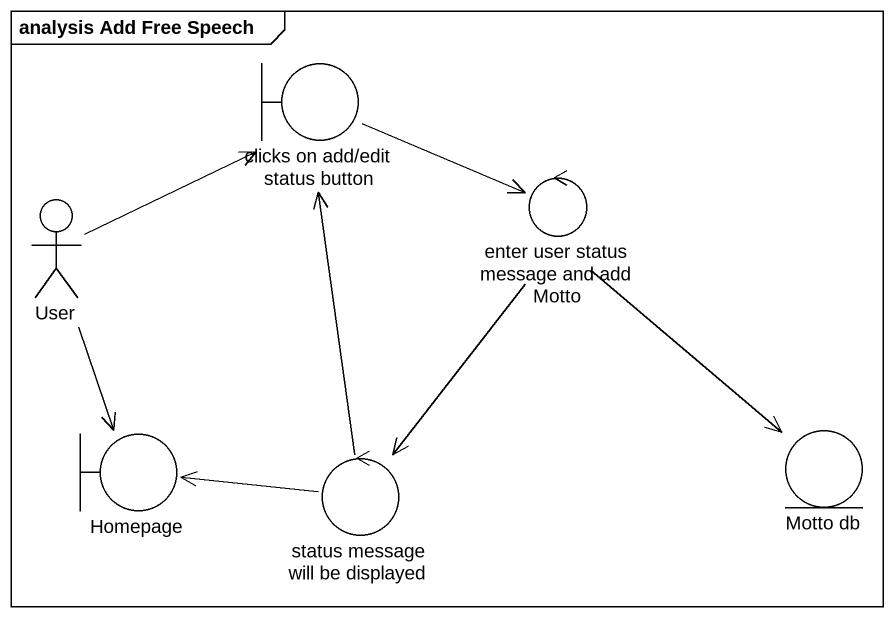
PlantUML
@startuml
mainframe analysis Add Free Speech
boundary "clicks on add/edit status button" as clicks_on_add_edit_status
actor User
control "enter user status message and add Motto" as enter_user_status_message
boundary Homepage
entity "Motto db" as Motto_db
control "status message will be displayed" as status_message_will_be
clicks_on_add_edit_status -right-> enter_user_status_message
User -right-> clicks_on_add_edit_status
User --> Homepage
enter_user_status_message --> Motto_db
enter_user_status_message --> status_message_will_be
status_message_will_be -up-> clicks_on_add_edit_status
status_message_will_be -left-> Homepage
@enduml
